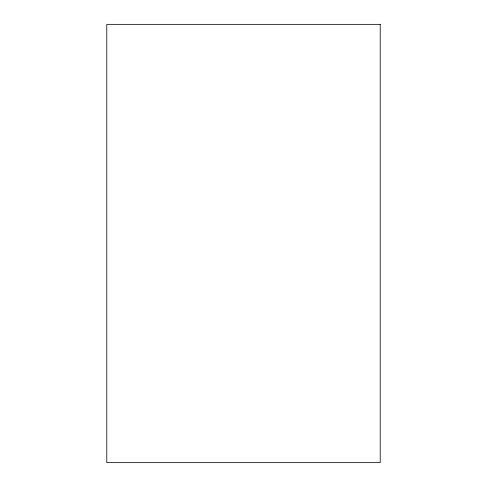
<?xml version="1.0" encoding="UTF-8"?>
<svg xmlns="http://www.w3.org/2000/svg" width="487" height="487" viewBox="0 0 487 487"><rect width="100%" height="100%" fill="white"/><g stroke="black" fill="none" stroke-linecap="round" stroke-linejoin="round"><path stroke-width="0.73" d="M380.213 24.35L106.787 24.35L106.787 462.65L380.213 462.65L380.213 24.35"/></g></svg>
